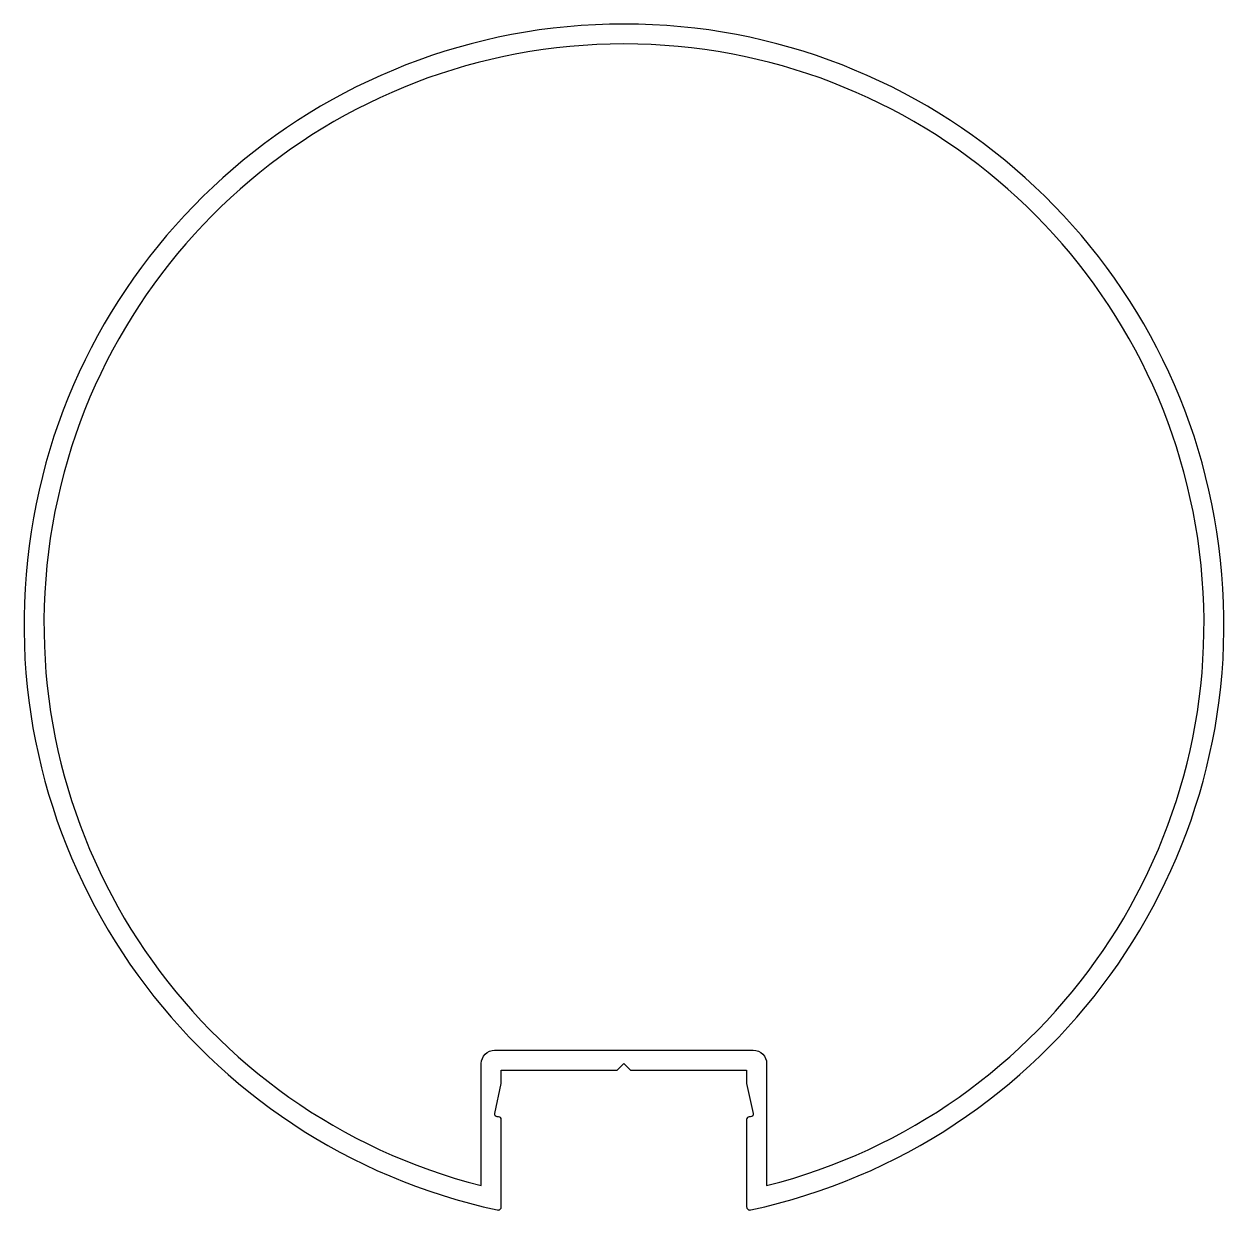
# Model space of a CAD drawing. Extents: x 409.9 to 499.9, y 238.3 to 327.3.
import ezdxf

# ---------------------------------------------------------------- set-up
doc = ezdxf.new("R2010")
doc.units = 0
doc.layers.get('0').update_dxf_attribs({"linetype": 'CONTINUOUS'})

msp = doc.modelspace()

# ---------------------------------------------------------------- linework, layer by layer
for points in [[(464.083, 247.758), (464.579, 245.501, -0.479001), (464.383, 245.258), (464.283, 245.258, 0.414214), (464.083, 245.058), (464.083, 238.518, 0.478), (464.386, 238.273, 9.364109), (445.381, 238.273, 0.478), (445.683, 238.518), (445.683, 245.058, 0.414214), (445.483, 245.258), (445.383, 245.258, -0.479001), (445.188, 245.501), (445.683, 247.758), (445.683, 248.758), (454.383, 248.758), (454.883, 249.258), (455.383, 248.758), (464.083, 248.758)], [(464.583, 250.258, -0.414214), (465.583, 249.258), (465.583, 240.095, 8.005934), (444.183, 240.095), (444.183, 249.258, -0.414214), (445.183, 250.258)]]:
    msp.add_lwpolyline(points, format="xyb", close=True)

doc.saveas('drawing.dxf')
